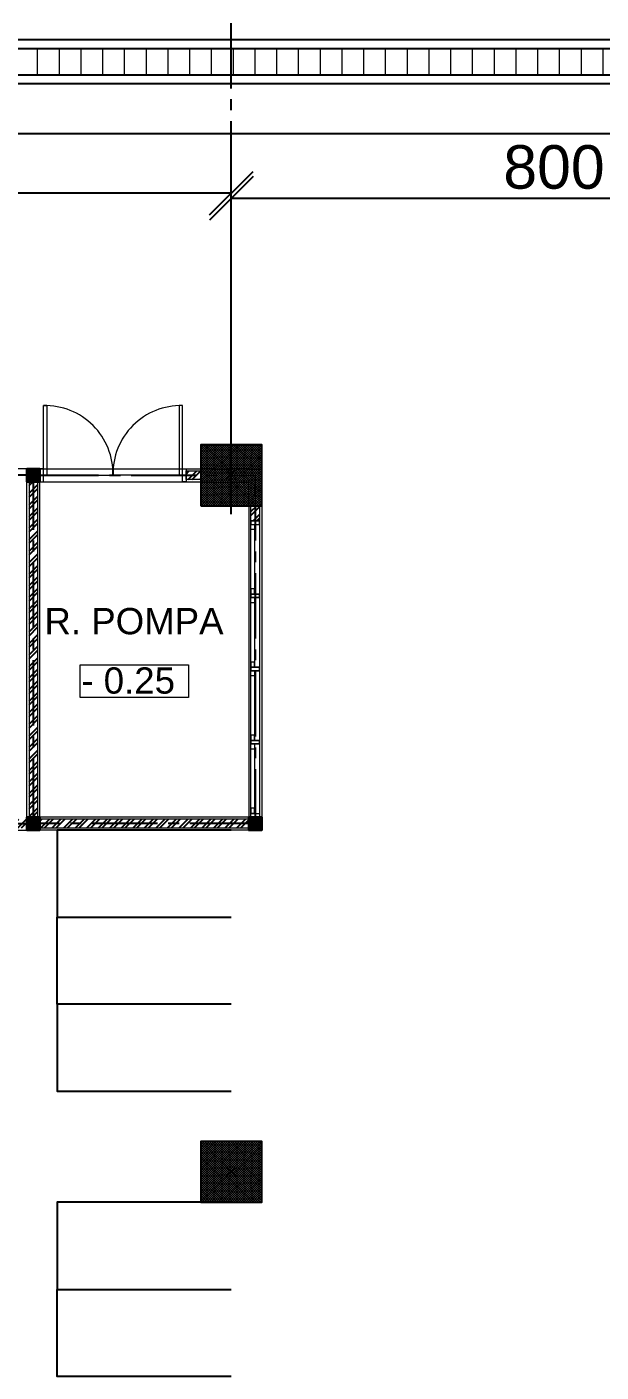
# Model space of a CAD drawing. Header units: inches. Extents: x 249 to 1192, y -18 to 440.
# Drawn here: x 771 to 777.6, y 262.87 to 278.32 of the extents above; entities that cross this region are included whole.
import ezdxf

# ---------------------------------------------------------------- set-up
doc = ezdxf.new("R2010")
doc.units = ezdxf.units.IN
doc.header["$MEASUREMENT"] = 0
doc.linetypes.add('CENTER2', pattern=[1.125, 0.75, -0.125, 0.125, -0.125])
for name, color, linetype, lineweight in [('ARSIR BETON', 8, 'Continuous', 0), ('DIMENSI', 85, 'Continuous', 20), ('DINDING', 6, 'Continuous', 0), ('DINDING2', 137, 'Continuous', 20), ('KUSEN', 16, 'Continuous', 15), ('TEXT (KET. RUANG)', 7, 'Continuous', 5)]:
    doc.layers.add(name, color=color, linetype=linetype, lineweight=lineweight)
for name, color, linetype in [('ARSIR DINDING', 64, 'Continuous'), ('AS', 15, 'CENTER2'), ('KENDARAAN', 9, 'Continuous'), ('KOLOM', 5, 'Continuous'), ('SALURAN', 117, 'Continuous')]:
    doc.layers.add(name, color=color, linetype=linetype)
doc.styles.get("Standard").update_dxf_attribs({"font": 'arial.ttf'})
doc.dimstyles.new('UK. GDG PERTEMUAN', dxfattribs={"dimtxt": 0.5, "dimasz": 0.5, "dimexe": 0.5, "dimexo": 0.05, "dimgap": 0.1, "dimtad": 2, "dimdec": 0, "dimlfac": 100, "dimzin": 0, "dimdsep": 46, "dimtxsty": 'Standard', "dimblk": 'OBLIQUE', "dimcen": 0.09, "dimclrd": 8, "dimclre": 256, "dimclrt": 256, "dimadec": 0, "dimazin": 0, "dimtfac": 1, "dimtdec": 0, "dimtofl": 0, "dimtmove": 0, "dimatfit": 3, "dimldrblk": 'OBLIQUE', "dimfxl": 0, "dimtolj": 1, "dimtzin": 0, "dimarcsym": 0})

# ---------------------------------------------------------------- blocks, each defined once
blk = doc.blocks.new('K1')
at = {"layer": 'ARSIR BETON'}
h = blk.add_hatch(dxfattribs=at)
h.set_pattern_fill('ANSI37', color=256, scale=0.15, style=0)
h.set_pattern_definition([(45, (258.37489, 277.120751), (-0.01325825, 0.01325825), []), (135, (258.37489, 277.120751), (-0.01325825, -0.01325825), [])])
h.paths.add_polyline_path([(259.125, 277.171), (259.125, 277.871), (258.425, 277.871), (258.425, 277.171)])
at = {"layer": 'KOLOM'}
blk.add_lwpolyline([(258.425, 277.171), (259.125, 277.171), (259.125, 277.871), (258.425, 277.871)], close=True, dxfattribs=at)
for points in [[(258.725, 277.571), (258.825, 277.471)], [(258.725, 277.471), (258.825, 277.571)]]:
    blk.add_lwpolyline(points, dxfattribs=at)
blk = doc.blocks.new('P1')
for points in [[(-56.664, 234.186), (-56.664, 234.986), (-56.624, 234.986), (-56.624, 234.186), (-56.664, 234.186)], [(-55.064, 234.186), (-55.064, 234.986), (-55.104, 234.986), (-55.104, 234.186), (-55.064, 234.186)], [(-56.664, 234.186), (-55.864, 234.186)], [(-55.064, 234.186), (-55.864, 234.186)]]:
    blk.add_lwpolyline(points)
for points in [[(-56.704, 234.111), (-56.664, 234.111), (-56.664, 234.261), (-56.704, 234.261)], [(-55.024, 234.111), (-55.064, 234.111), (-55.064, 234.261), (-55.024, 234.261)]]:
    blk.add_lwpolyline(points, close=True)
for centre, start, end in [((-56.644, 234.206), 358.5312, 91.4688), ((-55.084, 234.206), 88.5312, 181.4688)]:
    blk.add_arc(centre, 0.78, start, end)
blk = doc.blocks.new('K2')
at = {"layer": 'ARSIR BETON'}
h = blk.add_hatch(dxfattribs=at)
h.set_pattern_fill('ANSI37', color=256, scale=0.1, style=0)
h.set_pattern_definition([(45, (-38.743626, 268.082874), (-0.0088388, 0.0088388), []), (135, (-38.743626, 268.082874), (-0.0088388, -0.0088388), [])])
h.paths.add_polyline_path([(-38.594, 268.233), (-38.744, 268.233), (-38.744, 268.083), (-38.594, 268.083)])
at = {"layer": 'KOLOM'}
blk.add_lwpolyline([(-38.744, 268.083), (-38.594, 268.083), (-38.594, 268.233), (-38.744, 268.233)], close=True, dxfattribs=at)
blk = doc.blocks.new('LT1')
at = {"layer": 'ARSIR DINDING'}
h = blk.add_hatch(dxfattribs=at)
h.set_pattern_fill('ANSI32', color=256, scale=0.25, style=0)
h.set_pattern_definition([(45, (687.45808, 134.10695), (-0.0662913, 0.0662913), []), (45, (687.502275, 134.10695), (-0.0662913, 0.0662913), [])])
h.paths.add_polyline_path([(691.078, 138.107), (687.458, 138.107), (687.458, 138.207), (691.078, 138.207)])
h.paths.add_polyline_path([(692.783, 134.232), (692.883, 134.232), (692.883, 138.082), (692.783, 138.082)])
h.paths.add_polyline_path([(695.308, 134.207), (692.908, 134.207), (692.908, 134.107), (695.308, 134.107)])
h.paths.add_polyline_path([(688.159, 134.207), (692.758, 134.207), (692.758, 134.107), (688.159, 134.107)])
h = blk.add_hatch(dxfattribs=at)
h.set_pattern_fill('ANSI32', color=256, scale=0.25, style=0)
h.set_pattern_definition([(45, (694.58831, 138.10694), (-0.06629, 0.06629), []), (45, (694.6325, 138.10694), (-0.06629, 0.06629), [])])
h.paths.add_polyline_path([(694.588, 138.207), (694.758, 138.207), (694.758, 138.107), (694.588, 138.107)])
h = blk.add_hatch(dxfattribs=at)
h.set_pattern_fill('ANSI32', color=256, scale=0.25, style=0)
h.set_pattern_definition([(45, (695.33334, 137.63282), (-0.06629, 0.06629), []), (45, (695.37753, 137.63282), (-0.06629, 0.06629), [])])
h.paths.add_polyline_path([(695.433, 137.807), (695.383, 137.807), (695.383, 137.633), (695.433, 137.633)])
h.paths.add_polyline_path([(695.383, 137.807), (695.333, 137.807), (695.333, 137.633), (695.383, 137.633)])
at = {"layer": 'DINDING2'}
h = blk.add_hatch(dxfattribs=at)
h.set_pattern_fill('_USER', color=23, scale=0.25, angle=90, style=0, pattern_type=0)
h.set_pattern_definition([(90, (701.62636, 142.75694), (-0.25, 2e-17), [])])
h.paths.add_polyline_path([(685.159, 143.057), (685.159, 142.757), (738.458, 142.757), (738.458, 143.057)])
at = {"layer": 'AS'}
for points in [[(686.833, 134.157), (692.833, 134.157), (692.833, 138.157), (686.833, 138.157)], [(695.383, 134.157), (692.833, 134.157), (692.833, 138.157), (695.383, 138.157)]]:
    blk.add_lwpolyline(points, close=True, dxfattribs=at)
at = {"layer": 'DINDING'}
for points in [[(686.758, 134.082), (692.908, 134.082), (692.908, 138.232), (686.758, 138.232)], [(695.458, 134.082), (692.758, 134.082), (692.758, 138.232), (695.458, 138.232)], [(695.308, 134.232), (692.908, 134.232), (692.908, 138.082), (695.308, 138.082)]]:
    blk.add_lwpolyline(points, close=True, dxfattribs=at)
at = {"layer": 'DINDING2'}
for points in [[(694.588, 138.207), (694.758, 138.207), (694.758, 138.107), (694.588, 138.107)], [(692.783, 134.232), (692.883, 134.232), (692.883, 138.082), (692.783, 138.082)], [(695.333, 137.807), (695.433, 137.807), (695.433, 134.207), (695.333, 134.207)], [(695.308, 134.207), (692.908, 134.207), (692.908, 134.107), (695.308, 134.107)]]:
    blk.add_lwpolyline(points, close=True, dxfattribs=at)
at = {"layer": 'KENDARAAN'}
for points in [[(695.108, 134.082), (693.108, 134.082), (693.108, 133.082), (695.108, 133.082)], [(695.108, 132.082), (693.108, 132.082), (693.108, 133.082), (695.108, 133.082)], [(695.108, 132.082), (693.108, 132.082), (693.108, 131.082), (695.108, 131.082)], [(695.108, 129.807), (693.108, 129.807), (693.108, 128.807), (695.108, 128.807)], [(695.108, 127.807), (693.108, 127.807), (693.108, 128.807), (695.108, 128.807)]]:
    blk.add_lwpolyline(points, dxfattribs=at)
at = {"layer": 'KUSEN'}
for points in [[(695.333, 137.593), (695.433, 137.593), (695.433, 137.633), (695.333, 137.633)], [(695.433, 136.753), (695.333, 136.753), (695.333, 137.633), (695.433, 137.633)], [(695.333, 137.633), (695.433, 137.633), (695.433, 134.232), (695.333, 134.232)], [(695.373, 136.793), (695.333, 136.793), (695.333, 137.593), (695.373, 137.593)], [(695.333, 136.753), (695.433, 136.753), (695.433, 136.793), (695.333, 136.793)], [(695.433, 135.912), (695.333, 135.912), (695.333, 136.793), (695.433, 136.793)], [(695.333, 136.793), (695.433, 136.793), (695.433, 136.753), (695.333, 136.753)], [(695.373, 135.952), (695.333, 135.952), (695.333, 136.753), (695.373, 136.753)], [(695.333, 135.912), (695.433, 135.912), (695.433, 135.952), (695.333, 135.952)], [(695.433, 135.072), (695.333, 135.072), (695.333, 135.952), (695.433, 135.952)], [(695.333, 135.952), (695.433, 135.952), (695.433, 135.912), (695.333, 135.912)], [(695.373, 135.112), (695.333, 135.112), (695.333, 135.912), (695.373, 135.912)], [(695.333, 135.072), (695.433, 135.072), (695.433, 135.112), (695.333, 135.112)], [(695.433, 134.232), (695.333, 134.232), (695.333, 135.112), (695.433, 135.112)], [(695.333, 135.112), (695.433, 135.112), (695.433, 135.072), (695.333, 135.072)], [(695.373, 134.272), (695.333, 134.272), (695.333, 135.072), (695.373, 135.072)], [(695.333, 134.272), (695.433, 134.272), (695.433, 134.232), (695.333, 134.232)]]:
    blk.add_lwpolyline(points, close=True, dxfattribs=at)
for points in [[(695.373, 137.593), (695.373, 137.533), (695.333, 137.533), (695.333, 137.593), (695.373, 137.593)], [(695.373, 136.793), (695.373, 136.853), (695.333, 136.853), (695.333, 136.793), (695.373, 136.793)], [(695.373, 136.753), (695.373, 136.693), (695.333, 136.693), (695.333, 136.753), (695.373, 136.753)], [(695.373, 135.952), (695.373, 136.012), (695.333, 136.012), (695.333, 135.952), (695.373, 135.952)], [(695.373, 135.912), (695.373, 135.852), (695.333, 135.852), (695.333, 135.912), (695.373, 135.912)], [(695.373, 135.112), (695.373, 135.172), (695.333, 135.172), (695.333, 135.112), (695.373, 135.112)], [(695.373, 135.072), (695.373, 135.012), (695.333, 135.012), (695.333, 135.072), (695.373, 135.072)], [(695.373, 134.272), (695.373, 134.332), (695.333, 134.332), (695.333, 134.272), (695.373, 134.272)]]:
    blk.add_lwpolyline(points, dxfattribs=at)
at = {"layer": 'SALURAN'}
for points in [[(685.108, 142.657), (738.458, 142.656), (738.458, 143.156), (685.108, 143.157)], [(685.159, 143.057), (738.458, 143.057)], [(685.159, 142.757), (738.458, 142.757)]]:
    blk.add_lwpolyline(points, dxfattribs=at)
at = {"layer": 'TEXT (KET. RUANG)', "color": 1}
blk.add_lwpolyline([(693.372, 135.978), (694.615, 135.978), (694.615, 135.605), (693.372, 135.605)], close=True, dxfattribs=at)
at = {"xscale": -1, "rotation": 180}
for p in [(731.502, 406.315), (731.502, 402.315), (734.052, 402.315)]:
    blk.add_blockref('K2', p, dxfattribs=at)
at = {"rotation": 359.9955922790221}
for p in [(731.481, -130.004), (731.481, -134.004), (734.031, -134.004)]:
    blk.add_blockref('K2', p, dxfattribs=at)
at = {"layer": 'KOLOM'}
for p in [(436.333, -139.364), (436.333, -147.364)]:
    blk.add_blockref('K1', p, dxfattribs=at)
at = {"layer": 'KUSEN'}
blk.add_blockref('P1', (749.612, -96.029), dxfattribs=at)
at = {"layer": 'TEXT (KET. RUANG)'}
for s, p in [(' R. POMPA', (692.843, 136.331)), ('- 0.25', (693.384, 135.649))]:
    blk.add_text(s, height=0.3015, dxfattribs=at).set_placement(p)
blk = doc.blocks.new('_Oblique')
at = {"color": 0, "linetype": 'ByBlock', "lineweight": -2}
blk.add_line((-0.5, -0.5), (0.5, 0.5), dxfattribs=at)
blk = doc.blocks.new('*D221')
at = {"layer": 'DEFPOINTS', "color": 0}
for p in [(781.353, 276.352), (773.353, 273.898), (781.353, 273.898)]:
    blk.add_point(p, dxfattribs=at)
at = {"layer": 'DIMENSI', "lineweight": -2}
for p, q in [((773.353, 273.948), (773.353, 276.852)), ((781.353, 273.948), (781.353, 276.852))]:
    blk.add_line(p, q, dxfattribs=at)
at = {"layer": 'DIMENSI', "color": 8, "lineweight": -2}
blk.add_line((773.353, 276.352), (781.353, 276.352), dxfattribs=at)
at = {"layer": 'DIMENSI', "color": 8, "lineweight": -2, "xscale": 0.5, "yscale": 0.5, "zscale": 0.5, "rotation": 180}
blk.add_blockref('_Oblique', (773.353, 276.352), dxfattribs=at)
at = {"layer": 'DIMENSI', "color": 8, "lineweight": -2, "xscale": 0.5, "yscale": 0.5, "zscale": 0.5}
blk.add_blockref('_Oblique', (781.353, 276.352), dxfattribs=at)
at = {"layer": 'DIMENSI', "insert": (777.353, 276.708), "char_height": 0.5, "attachment_point": 5}
blk.add_mtext('\\A1;800.0', dxfattribs=at)
blk = doc.blocks.new('*D226')
at = {"layer": 'DEFPOINTS', "color": 0}
for p in [(765.353, 276.41), (765.353, 272.673), (773.353, 272.673)]:
    blk.add_point(p, dxfattribs=at)
at = {"layer": 'DIMENSI', "lineweight": -2}
for p, q in [((765.353, 272.723), (765.353, 276.91)), ((773.353, 272.723), (773.353, 276.91))]:
    blk.add_line(p, q, dxfattribs=at)
at = {"layer": 'DIMENSI', "color": 8, "lineweight": -2}
blk.add_line((773.353, 276.41), (765.353, 276.41), dxfattribs=at)
at = {"layer": 'DIMENSI', "color": 8, "lineweight": -2, "xscale": 0.5, "yscale": 0.5, "zscale": 0.5, "rotation": 180}
blk.add_blockref('_Oblique', (765.353, 276.41), dxfattribs=at)
at = {"layer": 'DIMENSI', "color": 8, "lineweight": -2, "xscale": 0.5, "yscale": 0.5, "zscale": 0.5}
blk.add_blockref('_Oblique', (773.353, 276.41), dxfattribs=at)
at = {"layer": 'DIMENSI', "insert": (769.353, 276.765), "char_height": 0.5, "attachment_point": 5}
blk.add_mtext('\\A1;800.0', dxfattribs=at)
blk = doc.blocks.new('*D227')
at = {"layer": 'DEFPOINTS', "color": 0}
for p in [(816.353, 277.096), (765.353, 275.448), (816.353, 275.4)]:
    blk.add_point(p, dxfattribs=at)
at = {"layer": 'DIMENSI', "lineweight": -2}
for p, q in [((765.353, 275.498), (765.353, 277.596)), ((816.353, 275.45), (816.353, 277.596))]:
    blk.add_line(p, q, dxfattribs=at)
at = {"layer": 'DIMENSI', "color": 8, "lineweight": -2}
blk.add_line((765.353, 277.096), (816.353, 277.096), dxfattribs=at)
at = {"layer": 'DIMENSI', "color": 8, "lineweight": -2, "xscale": 0.5, "yscale": 0.5, "zscale": 0.5, "rotation": 180}
blk.add_blockref('_Oblique', (765.353, 277.096), dxfattribs=at)
at = {"layer": 'DIMENSI', "color": 8, "lineweight": -2, "xscale": 0.5, "yscale": 0.5, "zscale": 0.5}
blk.add_blockref('_Oblique', (816.353, 277.096), dxfattribs=at)
at = {"layer": 'DIMENSI', "insert": (790.853, 277.452), "char_height": 0.5, "attachment_point": 5}
blk.add_mtext('\\A1;5100.0', dxfattribs=at)

msp = doc.modelspace()

# ---------------------------------------------------------------- linework, layer by layer
at = {"layer": 'AS'}
msp.add_lwpolyline([(773.353, 276.489), (773.353, 278.3698)], dxfattribs=at)

# ---------------------------------------------------------------- block references
msp.add_blockref('LT1', (78.2446, 135.0136))

# ---------------------------------------------------------------- dimensions: what is measured, and where the dimension line sits
at = {"layer": 'DIMENSI'}
dim = msp.add_linear_dim(base=(816.353, 277.0963), p1=(765.353, 275.4481), p2=(816.353, 275.4003), dimstyle='UK. GDG PERTEMUAN', override={"dimdec": 1}, dxfattribs=at)
dim.commit()
dim.dimension.update_dxf_attribs({"geometry": '*D227', "text_midpoint": (790.853, 277.4515)})
for p1, p2, distance, picture, middle in [((773.353, 272.6731), (765.353, 272.6731), -3.7369, '*D226', (769.353, 276.7653)), ((773.353, 273.8981), (781.353, 273.8981), 2.4544, '*D221', (777.353, 276.7077))]:
    dim = msp.add_aligned_dim(p1=p1, p2=p2, distance=distance, dimstyle='UK. GDG PERTEMUAN', override={"dimdec": 1}, dxfattribs=at)
    dim.commit()
    dim.dimension.update_dxf_attribs({"geometry": picture, "text_midpoint": middle})

doc.saveas('drawing.dxf')
